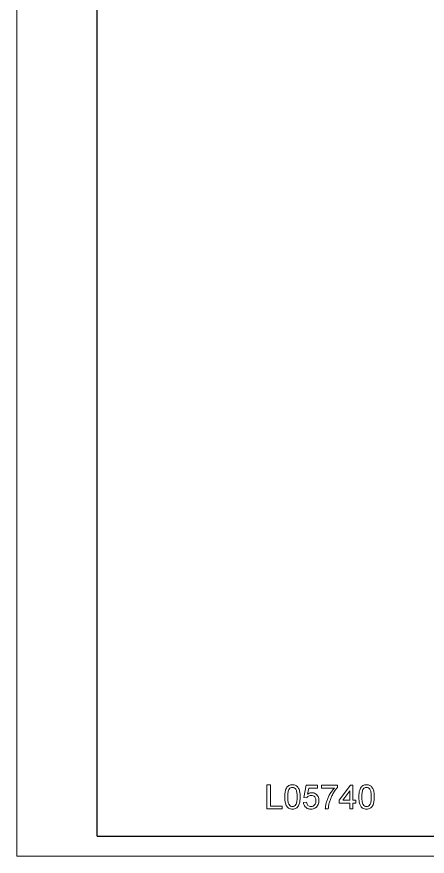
# Model space of a CAD drawing. Extents: x 0 to 297, y 0 to 420.
# Drawn here: x 0 to 102, y 0 to 208.8 of the extents above; entities that cross this region are included whole.
import ezdxf

# ---------------------------------------------------------------- set-up
doc = ezdxf.new("R2010")
doc.units = 0

msp = doc.modelspace()

# ---------------------------------------------------------------- linework, layer by layer
at = {"color": 7, "lineweight": 13}
for q in [(0, 420), (297, 0)]:
    msp.add_line((0, 0), q, dxfattribs=at)
at = {"color": 7, "lineweight": 30}
for q in [(20, 415), (292, 5)]:
    msp.add_line((20, 5), q, dxfattribs=at)
at = {"color": 7, "lineweight": 13}
for points in [[(62.19, 11.79), (62.19, 17.79), (63.03, 17.79), (63.03, 12.46), (65.94, 12.46), (65.94, 11.79)], [(66.61, 14.75), (66.61, 15.04), (66.63, 15.32), (66.65, 15.58), (66.68, 15.83), (66.72, 16.06), (66.77, 16.27), (66.83, 16.47), (66.92, 16.72), (67.03, 16.95), (67.16, 17.14), (67.3, 17.32), (67.46, 17.46), (67.64, 17.58), (67.84, 17.67), (68.05, 17.74), (68.28, 17.78), (68.53, 17.79), (68.76, 17.78), (68.98, 17.74), (69.18, 17.68), (69.38, 17.6), (69.56, 17.49), (69.71, 17.36), (69.85, 17.21), (69.97, 17.04), (70.07, 16.85), (70.16, 16.64), (70.24, 16.41), (70.31, 16.16), (70.35, 15.97), (70.39, 15.77), (70.41, 15.54), (70.43, 15.3), (70.44, 15.03), (70.44, 14.75), (70.44, 14.45), (70.43, 14.18), (70.4, 13.92), (70.37, 13.67), (70.34, 13.44), (70.29, 13.23), (70.23, 13.03), (70.14, 12.78), (70.03, 12.55), (69.9, 12.36), (69.76, 12.18), (69.6, 12.04), (69.42, 11.92), (69.22, 11.83), (69.01, 11.76), (68.78, 11.72), (68.53, 11.71), (68.25, 11.72), (68, 11.77), (67.77, 11.85), (67.56, 11.96), (67.36, 12.11), (67.19, 12.28), (67.09, 12.43), (67, 12.6), (66.92, 12.78), (66.85, 12.97), (66.78, 13.18), (66.73, 13.41), (66.69, 13.64), (66.65, 13.9), (66.63, 14.17), (66.62, 14.45)], [(67.36, 14.75), (67.37, 14.4), (67.38, 14.08), (67.41, 13.79), (67.44, 13.53), (67.49, 13.31), (67.55, 13.12), (67.62, 12.96), (67.7, 12.83), (67.88, 12.63), (68.07, 12.49), (68.29, 12.4), (68.53, 12.37), (68.76, 12.4), (68.98, 12.49), (69.18, 12.63), (69.36, 12.83), (69.44, 12.96), (69.5, 13.12), (69.56, 13.31), (69.61, 13.54), (69.65, 13.79), (69.67, 14.08), (69.69, 14.4), (69.69, 14.75), (69.69, 15.09), (69.67, 15.4), (69.65, 15.69), (69.61, 15.94), (69.57, 16.16), (69.51, 16.36), (69.44, 16.52), (69.37, 16.65), (69.19, 16.86), (68.99, 17.01), (68.77, 17.09), (68.52, 17.12), (68.28, 17.1), (68.07, 17.02), (67.88, 16.89), (67.71, 16.71), (67.63, 16.56), (67.56, 16.39), (67.5, 16.18), (67.45, 15.95), (67.41, 15.69), (67.38, 15.41), (67.37, 15.09)], [(71.28, 13.37), (72.03, 13.46), (72.08, 13.2), (72.16, 12.98), (72.26, 12.8), (72.39, 12.65), (72.54, 12.53), (72.72, 12.44), (72.92, 12.39), (73.14, 12.37), (73.41, 12.4), (73.65, 12.47), (73.86, 12.59), (74.04, 12.76), (74.15, 12.93), (74.24, 13.12), (74.31, 13.33), (74.35, 13.55), (74.36, 13.8), (74.35, 14.04), (74.31, 14.25), (74.25, 14.44), (74.17, 14.62), (74.06, 14.77), (73.89, 14.92), (73.68, 15.04), (73.43, 15.1), (73.15, 15.12), (72.91, 15.11), (72.7, 15.05), (72.52, 14.96), (72.36, 14.84), (72.22, 14.7), (72.11, 14.54), (71.36, 14.62), (71.94, 17.71), (74.78, 17.71), (74.78, 16.96), (72.56, 16.96), (72.28, 15.41), (72.48, 15.54), (72.69, 15.65), (72.91, 15.73), (73.12, 15.78), (73.35, 15.79), (73.59, 15.78), (73.82, 15.73), (74.03, 15.65), (74.23, 15.55), (74.42, 15.41), (74.6, 15.25), (74.76, 15.06), (74.88, 14.85), (74.98, 14.62), (75.05, 14.38), (75.1, 14.12), (75.11, 13.85), (75.1, 13.58), (75.06, 13.33), (75, 13.09), (74.91, 12.86), (74.79, 12.64), (74.65, 12.44), (74.49, 12.24), (74.3, 12.08), (74.1, 11.95), (73.89, 11.84), (73.65, 11.77), (73.4, 11.72), (73.14, 11.71), (72.88, 11.72), (72.64, 11.76), (72.42, 11.82), (72.21, 11.91), (72.02, 12.02), (71.85, 12.16), (71.69, 12.32), (71.56, 12.5), (71.46, 12.69), (71.37, 12.9), (71.31, 13.13)], [(75.78, 16.96), (75.78, 17.71), (79.69, 17.71), (79.69, 17.1), (79.55, 16.94), (79.41, 16.77), (79.27, 16.59), (79.13, 16.39), (78.99, 16.18), (78.85, 15.96), (78.72, 15.73), (78.58, 15.49), (78.46, 15.26), (78.34, 15.04), (78.24, 14.81), (78.13, 14.58), (78.04, 14.35), (77.95, 14.12), (77.87, 13.89), (77.79, 13.66), (77.72, 13.42), (77.66, 13.21), (77.61, 12.99), (77.56, 12.76), (77.52, 12.53), (77.49, 12.29), (77.46, 12.04), (77.44, 11.79), (76.69, 11.79), (76.7, 12), (76.72, 12.22), (76.75, 12.45), (76.8, 12.69), (76.85, 12.94), (76.92, 13.21), (76.99, 13.49), (77.06, 13.71), (77.13, 13.92), (77.21, 14.14), (77.29, 14.35), (77.39, 14.57), (77.48, 14.78), (77.59, 14.99), (77.69, 15.2), (77.81, 15.4), (77.94, 15.63), (78.08, 15.84), (78.22, 16.05), (78.36, 16.25), (78.5, 16.44), (78.65, 16.62), (78.79, 16.79), (78.94, 16.96)], [(82.78, 11.79), (82.78, 13.21), (80.11, 13.21), (80.11, 13.96), (82.94, 17.71), (83.53, 17.71), (83.53, 13.96), (84.28, 13.96), (84.28, 13.21), (83.53, 13.21), (83.53, 11.79)], [(85.03, 14.75), (85.03, 15.04), (85.04, 15.32), (85.07, 15.58), (85.1, 15.83), (85.14, 16.06), (85.18, 16.27), (85.24, 16.47), (85.34, 16.72), (85.45, 16.95), (85.57, 17.14), (85.72, 17.32), (85.88, 17.46), (86.06, 17.58), (86.25, 17.67), (86.47, 17.74), (86.7, 17.78), (86.94, 17.79), (87.17, 17.78), (87.39, 17.74), (87.6, 17.68), (87.79, 17.6), (87.97, 17.49), (88.13, 17.36), (88.27, 17.21), (88.38, 17.04), (88.49, 16.85), (88.58, 16.64), (88.66, 16.41), (88.73, 16.16), (88.77, 15.97), (88.8, 15.77), (88.83, 15.54), (88.85, 15.3), (88.86, 15.03), (88.86, 14.75), (88.86, 14.45), (88.84, 14.18), (88.82, 13.92), (88.79, 13.67), (88.75, 13.44), (88.7, 13.23), (88.65, 13.03), (88.55, 12.78), (88.44, 12.55), (88.32, 12.36), (88.17, 12.18), (88.01, 12.04), (87.83, 11.92), (87.64, 11.83), (87.42, 11.76), (87.19, 11.72), (86.94, 11.71), (86.67, 11.72), (86.42, 11.77), (86.18, 11.85), (85.97, 11.96), (85.78, 12.11), (85.61, 12.28), (85.51, 12.43), (85.42, 12.6), (85.33, 12.78), (85.26, 12.97), (85.2, 13.18), (85.15, 13.41), (85.1, 13.64), (85.07, 13.9), (85.05, 14.17), (85.03, 14.45)], [(85.78, 14.75), (85.78, 14.4), (85.8, 14.08), (85.82, 13.79), (85.86, 13.53), (85.91, 13.31), (85.97, 13.12), (86.03, 12.96), (86.11, 12.83), (86.29, 12.63), (86.49, 12.49), (86.71, 12.4), (86.94, 12.37), (87.18, 12.4), (87.4, 12.49), (87.6, 12.63), (87.77, 12.83), (87.85, 12.96), (87.92, 13.12), (87.98, 13.31), (88.03, 13.54), (88.06, 13.79), (88.09, 14.08), (88.11, 14.4), (88.11, 14.75), (88.11, 15.09), (88.09, 15.4), (88.06, 15.69), (88.03, 15.94), (87.98, 16.16), (87.93, 16.36), (87.86, 16.52), (87.78, 16.65), (87.61, 16.86), (87.41, 17.01), (87.18, 17.09), (86.94, 17.12), (86.7, 17.1), (86.49, 17.02), (86.3, 16.89), (86.13, 16.71), (86.04, 16.56), (85.97, 16.39), (85.91, 16.18), (85.86, 15.95), (85.83, 15.69), (85.8, 15.41), (85.78, 15.09)], [(82.78, 13.96), (82.78, 16.27), (81.03, 13.96)]]:
    msp.add_lwpolyline(points, close=True, dxfattribs=at)

doc.saveas('drawing.dxf')
